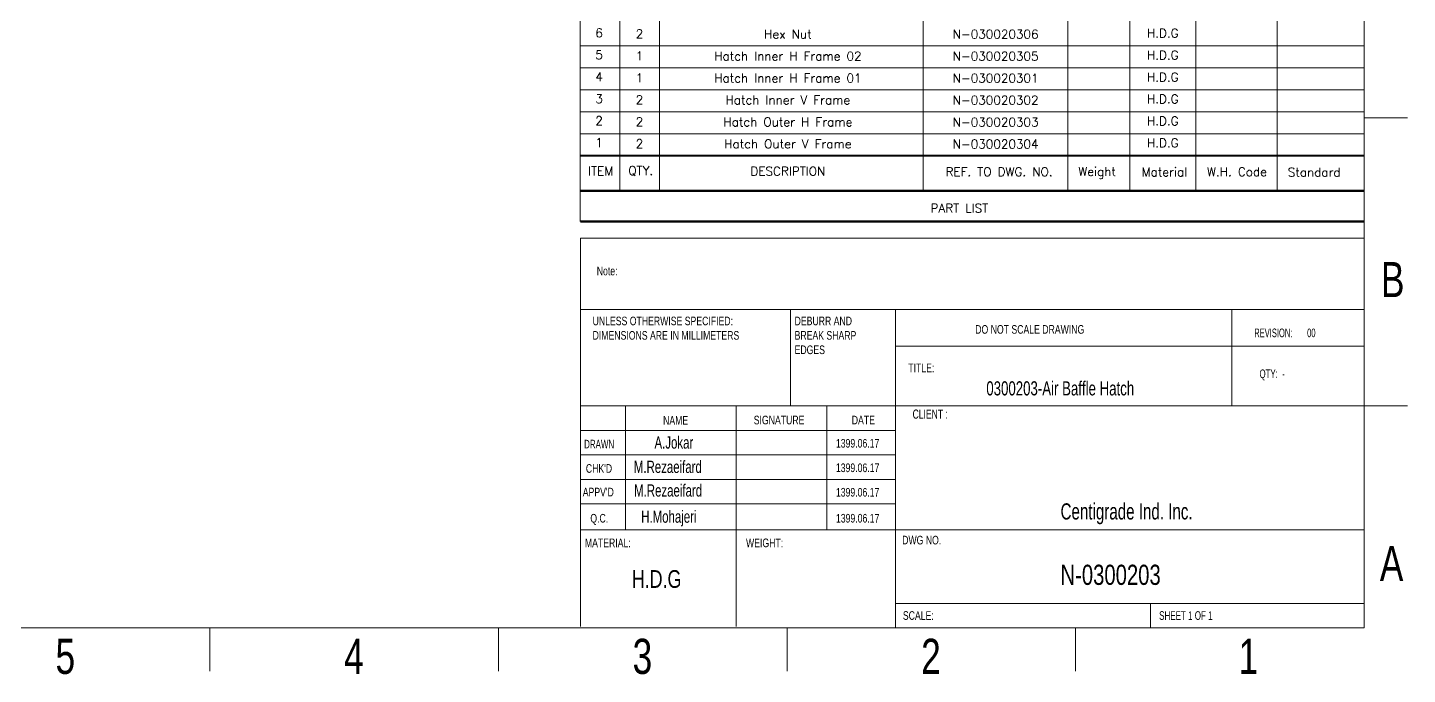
# Model space of a CAD drawing. Header units: millimetres. Extents: x 821 to 7155, y -3699 to 608.
# Drawn here: x 5602 to 7155, y -3699 to -2970 of the extents above; entities that cross this region are included whole.
import ezdxf
from ezdxf.enums import TextEntityAlignment as Align

# ---------------------------------------------------------------- set-up
doc = ezdxf.new("R2010")
doc.units = ezdxf.units.MM
doc.layers.add('title', color=7, linetype='Continuous', lineweight=15)
doc.styles.add('SLDTEXTSTYLE0', font='TXT', dxfattribs={"width": 0.75})
doc.styles.add('SLDTEXTSTYLE1', font='TXT', dxfattribs={"width": 0.686449})
doc.styles.add('SLDTEXTSTYLE2', font='TXT', dxfattribs={"width": 0.652778})
doc.styles.add('SLDTEXTSTYLE3', font='TXT', dxfattribs={"width": 0.692308})
doc.styles.add('SLDTEXTSTYLE4', font='TXT', dxfattribs={"width": 0.7})
doc.styles.add('SLDTEXTSTYLE5', font='TXT', dxfattribs={"width": 0.678571})
doc.styles.add('TITLE', font='romans.shx', dxfattribs={"height": 2.5})

# ---------------------------------------------------------------- blocks, each defined once
blk = doc.blocks.new('SW_NOTE_62')
at = {"color": 0, "linetype": 'Continuous', "lineweight": 0, "char_height": 1.5, "attachment_point": 1, "style": 'SLDTEXTSTYLE0'}
for s, insert in [('UNLESS OTHERWISE SPECIFIED:', (0, 1.93)), ('DIMENSIONS ARE IN MILLIMETERS', (0, -0.57))]:
    blk.add_mtext(s, dxfattribs=dict(at, insert=insert))
blk = doc.blocks.new('SW_NOTE_63')
at = {"color": 0, "linetype": 'Continuous', "lineweight": 0, "char_height": 1.5, "attachment_point": 1, "style": 'SLDTEXTSTYLE0'}
for s, insert in [('DEBURR AND', (0, 1.93)), ('BREAK SHARP', (0, -0.57)), ('EDGES', (0, -3.07))]:
    blk.add_mtext(s, dxfattribs=dict(at, insert=insert))

msp = doc.modelspace()

# ---------------------------------------------------------------- linework, layer by layer
at = {"color": 7, "linetype": 'Continuous', "lineweight": 18}
for p, q in [((7105.98, -1847.51), (7105.98, -3646.25)), ((7105.98, -3071.57), (7154.68, -3071.57)), ((6224.14, -3207.3), (7105.98, -3207.3)), ((6224.14, -3207.3), (6224.14, -3287.48)), ((6224.14, -3287.48), (7105.98, -3287.48)), ((6224.14, -3287.48), (6224.14, -3644.63)), ((6460.51, -3287.48), (6460.51, -3396.25)), ((6578.69, -3287.48), (6578.69, -3646.25)), ((6957.21, -3396.25), (6957.21, -3287.48)), ((7105.98, -3328.88), (6578.69, -3328.88)), ((7105.98, -3396.25), (6224.14, -3396.25)), ((6274.79, -3396.25), (6274.79, -3535.86)), ((6399.41, -3396.25), (6399.41, -3644.63)), ((6501.46, -3396.25), (6501.46, -3535.86)), ((6578.69, -3644.63), (6578.69, -3396.25)), ((7105.98, -3396.25), (7154.68, -3396.25)), ((6578.69, -3423.85), (6224.14, -3423.85)), ((6578.69, -3451.44), (6224.14, -3451.44)), ((6578.69, -3479.04), (6224.14, -3479.04)), ((6578.69, -3506.64), (6224.14, -3506.64)), ((6291.68, -3535.86), (6224.14, -3535.86)), ((6291.68, -3535.86), (7105.98, -3535.86)), ((6578.69, -3618.66), (7105.98, -3618.66)), ((6865.71, -3646.25), (6865.71, -3618.66)), ((7105.98, -3646.25), (4508.52, -3646.25)), ((5807.25, -3694.96), (5807.25, -3646.25)), ((5807.25, -3646.25), (5807.25, -3694.96)), ((6131.93, -3646.25), (6131.93, -3694.96)), ((6456.61, -3646.25), (6456.61, -3694.96)), ((6781.3, -3646.25), (6781.3, -3694.96))]:
    msp.add_line(p, q, dxfattribs=at)
at = {"layer": 'title', "color": 0, "lineweight": 18}
for p, q in [((6223.94, -3188.53), (6223.94, -2891.71)), ((6268.47, -2891.71), (6268.47, -3153.91)), ((6312.99, -2891.71), (6312.99, -3153.91)), ((6609.81, -2891.71), (6609.81, -3153.91)), ((6772.75, -2891.71), (6772.75, -3153.91)), ((6916.53, -2891.71), (6916.53, -3153.91)), ((7008.14, -2891.71), (7008.14, -3153.91)), ((7105.98, -2990.65), (6223.94, -2990.65)), ((7105.98, -3015.39), (6223.94, -3015.39)), ((7105.98, -3040.12), (6223.94, -3040.12)), ((7105.98, -3064.86), (6223.94, -3064.86)), ((7105.98, -3089.59), (6223.94, -3089.59))]:
    msp.add_line(p, q, dxfattribs=at)
at = {"layer": 'title', "color": 7, "lineweight": 18}
for p, q in [((6842.44, -2891.71), (6842.44, -3134.12)), ((6842.44, -3114.33), (6842.44, -3153.91))]:
    msp.add_line(p, q, dxfattribs=at)
at = {"layer": 'title', "color": 0, "lineweight": 18, "const_width": 2.47}
for points in [[(7105.98, -3114.33), (6223.94, -3114.33)], [(7105.98, -3153.91), (6223.94, -3153.91)], [(7105.98, -3188.53), (6223.94, -3188.53)]]:
    msp.add_lwpolyline(points, dxfattribs=at)

# ---------------------------------------------------------------- block references
at = {"color": 7, "linetype": 'Continuous', "lineweight": 18, "xscale": 6.493655935876803, "yscale": 6.493655935876803, "zscale": 6.493655935876803}
for name, p in [('SW_NOTE_62', (6237.84, -3308.13)), ('SW_NOTE_63', (6465.12, -3308.13))]:
    msp.add_blockref(name, p, dxfattribs=at)

# ---------------------------------------------------------------- texts
at = {"color": 7, "linetype": 'Continuous', "lineweight": 18}
for s, insert, char_height, attachment_point, style in [('Note:', (6242.53, -3239.32), 9.74, 1, 'SLDTEXTSTYLE0'), ('B', (7138.15, -3234.07), 39.59, 2, 'SLDTEXTSTYLE0'), ('DO NOT SCALE DRAWING', (6668.4, -3305.12), 9.7405, 1, 'SLDTEXTSTYLE0'), ('REVISION:       00', (6982.31, -3309.01), 9.7405, 1, 'SLDTEXTSTYLE2'), ('TITLE:', (6593.05, -3348.42), 9.74, 1, 'SLDTEXTSTYLE0'), ('0300203-Air Baffle Hatch', (6680.86, -3368.44), 15.9095, 1, 'SLDTEXTSTYLE4'), ('QTY:  -', (6988.29, -3355.1), 9.74, 1, 'SLDTEXTSTYLE5'), ('CLIENT :', (6597.91, -3400.24), 10.309, 1, 'SLDTEXTSTYLE4'), ('NAME', (6317.14, -3407.6), 9.74, 1, 'SLDTEXTSTYLE0'), ('SIGNATURE', (6419.17, -3407.21), 9.74, 1, 'SLDTEXTSTYLE0'), ('DATE', (6529.46, -3407.21), 9.74, 1, 'SLDTEXTSTYLE0'), ('A.Jokar', (6307.48, -3430.54), 13.745, 1, 'SLDTEXTSTYLE4'), ('DRAWN', (6228.32, -3434.34), 9.74, 1, 'SLDTEXTSTYLE1'), ('1399.06.17', (6511.61, -3433.39), 9.74, 1, 'SLDTEXTSTYLE0'), ("CHK'D", (6230.24, -3461.76), 9.74, 1, 'SLDTEXTSTYLE0'), ('M.Rezaeifard', (6284.25, -3457.96), 13.7449, 1, 'SLDTEXTSTYLE4'), ('1399.06.17', (6511.61, -3460.99), 9.74, 1, 'SLDTEXTSTYLE0'), ("APPV'D", (6226.75, -3488.36), 9.74, 1, 'SLDTEXTSTYLE0'), ('M.Rezaeifard', (6284.54, -3484.56), 13.7449, 1, 'SLDTEXTSTYLE4'), ('1399.06.17', (6511.61, -3488.58), 9.74, 1, 'SLDTEXTSTYLE0'), ('Centigrade Ind. Inc.', (6764.42, -3505.92), 18.1822, 1, 'SLDTEXTSTYLE4'), ('Q.C.', (6235.28, -3517.84), 9.74, 1, 'SLDTEXTSTYLE0'), ('H.Mohajeri', (6292.55, -3514.04), 13.745, 1, 'SLDTEXTSTYLE4'), ('1399.06.17', (6511.66, -3517.84), 9.74, 1, 'SLDTEXTSTYLE0'), ('MATERIAL:', (6229.18, -3545.57), 9.74, 1, 'SLDTEXTSTYLE0'), ('WEIGHT:', (6410.47, -3545.58), 9.731, 1, 'SLDTEXTSTYLE0'), ('DWG NO.', (6586.18, -3542.45), 9.74, 1, 'SLDTEXTSTYLE0'), ('A', (7136.87, -3553.88), 39.59, 2, 'SLDTEXTSTYLE0'), ('SCALE:', (6586.97, -3627.42), 9.74, 1, 'SLDTEXTSTYLE0'), ('SHEET 1 OF 1', (6875.31, -3627.42), 9.7405, 1, 'SLDTEXTSTYLE3'), ('5', (5644.51, -3658.5), 39.59, 2, 'SLDTEXTSTYLE0'), ('4', (5969.19, -3658.5), 39.59, 2, 'SLDTEXTSTYLE0'), ('3', (6293.87, -3658.5), 39.59, 2, 'SLDTEXTSTYLE0'), ('2', (6618.56, -3658.5), 39.59, 2, 'SLDTEXTSTYLE0'), ('1', (6975.71, -3658.5), 39.59, 2, 'SLDTEXTSTYLE0')]:
    msp.add_mtext(s, dxfattribs=dict(at, insert=insert, char_height=char_height, attachment_point=attachment_point, style=style))
at = {"insert": (6282, -3581.13), "char_height": 20, "attachment_point": 1, "style": 'SLDTEXTSTYLE0'}
msp.add_mtext_dynamic_manual_height_columns('H.D.G', width=71.5855, gutter_width=12.22, heights=[0], dxfattribs=at)
at = {"color": 7, "linetype": 'Continuous', "lineweight": 18, "insert": (6764.31, -3575.06), "char_height": 22.728, "width": 164.7765, "attachment_point": 1, "style": 'SLDTEXTSTYLE0'}
msp.add_mtext('N-0300203', dxfattribs=at)
at = {"layer": 'title', "lineweight": 18, "style": 'TITLE'}
for s, p in [('6', (6240.88, -2980.91)), ('5', (6240.88, -3005.64)), ('4', (6240.88, -3030.38)), ('3', (6240.88, -3055.11)), ('2', (6240.88, -3079.85)), ('1', (6240.88, -3104.58))]:
    msp.add_text(s, height=9.89, dxfattribs=at).set_placement(p)
at = {"layer": 'title', "color": 0, "lineweight": 18, "style": 'TITLE'}
for s, height, p in [('2', 9.89, (6290.58, -2977.12)), ('Hex Nut', 9.894, (6457.59, -2977.38)), ('N-030020306', 9.8941, (6691.3, -2977.51)), ('H.D.G', 9.894, (6879.36, -2976.26)), ('H.D.G', 9.894, (6879.36, -3000.99)), ('1', 9.89, (6290.58, -3001.86)), ('Hatch Inner H Frame 02', 9.8941, (6457.59, -3002.12)), ('N-030020305', 9.8941, (6691.3, -3002.24)), ('1', 9.89, (6290.58, -3026.6)), ('Hatch Inner H Frame 01', 9.8941, (6457.59, -3026.85)), ('N-030020301', 9.8941, (6691.3, -3026.98)), ('H.D.G', 9.894, (6879.36, -3025.73)), ('2', 9.89, (6290.58, -3051.33)), ('Hatch Inner V Frame', 9.8941, (6457.59, -3051.59)), ('N-030020302', 9.8941, (6691.3, -3051.71)), ('H.D.G', 9.894, (6879.36, -3050.46)), ('2', 9.89, (6290.58, -3076.07)), ('Hatch Outer H Frame', 9.8941, (6457.59, -3076.32)), ('N-030020303', 9.8941, (6691.3, -3076.45)), ('H.D.G', 9.894, (6879.36, -3075.2)), ('2', 9.89, (6290.58, -3100.8)), ('Hatch Outer V Frame', 9.8941, (6457.59, -3101.06)), ('N-030020304', 9.8941, (6691.3, -3101.19)), ('H.D.G', 9.894, (6879.36, -3099.93)), ('ITEM', 9.894, (6246.83, -3131.61)), ('QTY.', 9.894, (6292.02, -3131.61)), ('DESCRIPTION', 9.8941, (6457.59, -3131.77)), ('REF. TO DWG. NO.', 9.8941, (6695.22, -3132.4)), ('Material', 9.894, (6881.24, -3132.4)), ('W.H. Code', 9.894, (6962.87, -3132.4)), ('Standard', 9.894, (7049.79, -3132.93)), ('PART LIST', 9.894, (6650.54, -3173.43))]:
    msp.add_text(s, height=height, dxfattribs=at).set_placement(p, align=Align.MIDDLE)
at = {"layer": 'title', "color": 7, "lineweight": 18, "style": 'TITLE'}
msp.add_text('Weight', height=9.894, dxfattribs=at).set_placement((6805.54, -3133.6), align=Align.MIDDLE)

doc.saveas('drawing.dxf')
